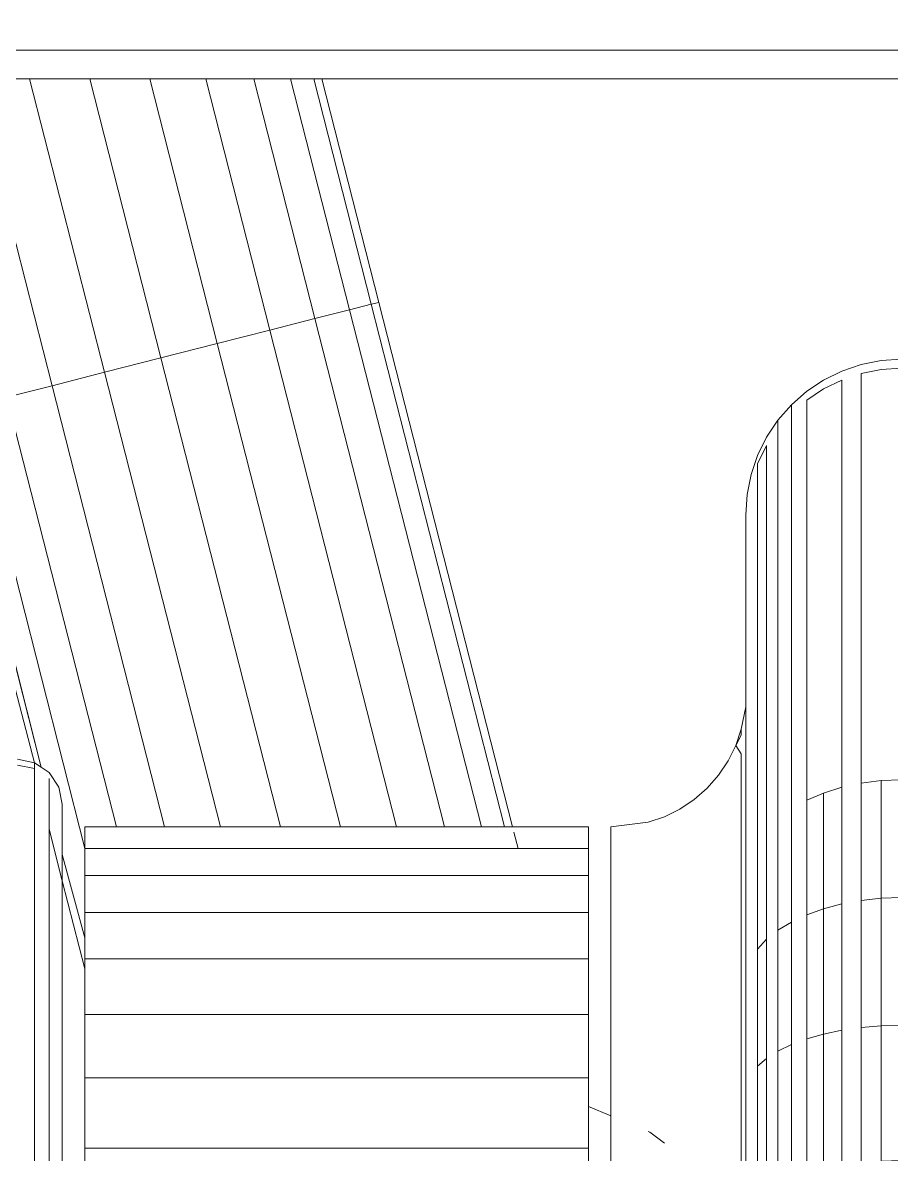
# Model space of a CAD drawing. Header units: centimetres. Extents: x -48696 to 156237, y -5617 to 29024.
# Drawn here: x 88713.123 to 88715.184, y 12976.676 to 12979.361 of the extents above; entities that cross this region are included whole.
import ezdxf

# ---------------------------------------------------------------- set-up
doc = ezdxf.new("R2010")
doc.units = ezdxf.units.CM
doc.layers.add('Moveis', color=1, linetype='Continuous', lineweight=9)
doc.layers.add('Parede Baixa', color=5, linetype='Continuous', lineweight=50)
doc.layers.add('Piso', color=55, linetype='Continuous')

# ---------------------------------------------------------------- blocks, each defined once
blk = doc.blocks.new('o')
at = {"layer": 'Moveis'}
for p, q in [((12552.0489, 3257.7716), (12554.3217, 3257.7716)), ((12554.1948, 3257.2742), (12554.3217, 3257.7716)), ((12554.3217, 3257.7716), (12554.3393, 3257.7716)), ((12554.3393, 3257.7716), (12554.3908, 3257.7716)), ((12554.3908, 3257.7716), (12554.4728, 3257.7716)), ((12554.4728, 3257.7716), (12554.5797, 3257.7716)), ((12554.5797, 3257.7716), (12554.7042, 3257.7716)), ((12554.7042, 3257.7716), (12554.8377, 3257.7716)), ((12554.8377, 3257.7716), (12554.9713, 3257.7716)), ((12554.9713, 3257.7716), (12555.0957, 3257.7716)), ((12553.8973, 3256.1079), (12554.1948, 3257.2742)), ((12553.032, 3257.1479), (12553.0772, 3257.1449)), ((12553.0772, 3257.1246), (12553.032, 3257.1275)), ((12553.0772, 3257.1449), (12553.1217, 3257.1361)), ((12553.1217, 3257.1361), (12553.1646, 3257.1215)), ((12553.1646, 3257.1215), (12553.2053, 3257.1014)), ((12553.2053, 3257.1014), (12553.243, 3257.0763)), ((12553.243, 3257.0763), (12553.2771, 3257.0464)), ((12553.2771, 3257.0464), (12553.3069, 3257.0123)), ((12554.9603, 3256.2502), (12555.1638, 3257.027)), ((12553.3069, 3257.0123), (12553.3321, 3256.9746)), ((12553.3321, 3256.9746), (12553.3522, 3256.9339)), ((12553.3522, 3256.9339), (12553.3668, 3256.891)), ((12553.3668, 3256.891), (12553.3756, 3256.8466)), ((12553.3756, 3256.8466), (12553.3786, 3256.8013)), ((12553.3786, 3256.8013), (12553.3786, 3256.3748)), ((12553.3786, 3256.3748), (12553.3885, 3256.325)), ((12553.3786, 3256.3748), (12553.3786, 3255.2505)), ((12553.3885, 3256.325), (12553.4009, 3256.2887)), ((12553.4009, 3256.2887), (12553.4178, 3256.2544)), ((12553.4178, 3256.2544), (12553.4391, 3256.2225)), ((12554.9455, 3256.2403), (12554.9603, 3256.2502)), ((12554.9603, 3256.2502), (12554.9986, 3256.2579)), ((12554.9603, 3256.237), (12554.9603, 3256.2502)), ((12553.4391, 3256.2225), (12553.4644, 3256.1937)), ((12554.9062, 3256.196), (12554.9279, 3256.2285)), ((12554.9279, 3256.2285), (12554.9455, 3256.2403)), ((12554.9603, 3256.237), (12554.9603, 3256.1974)), ((12554.8986, 3256.1577), (12554.9062, 3256.196)), ((12554.9279, 3256.2154), (12554.9279, 3256.1764)), ((12554.9603, 3256.1974), (12554.9603, 3256.1321)), ((12553.4644, 3256.1937), (12553.4932, 3256.1684)), ((12554.9279, 3256.1764), (12554.9279, 3256.1712)), ((12554.9279, 3256.1712), (12554.9279, 3256.1119)), ((12553.4932, 3256.1684), (12553.525, 3256.1471)), ((12553.525, 3256.1471), (12553.5594, 3256.1302)), ((12554.8986, 3256.1577), (12554.8986, 3256.0564)), ((12553.5594, 3256.1302), (12553.5957, 3256.1179)), ((12554.9603, 3256.1321), (12554.9603, 3256.0422)), ((12553.5957, 3256.1179), (12553.6786, 3256.1079)), ((12553.6786, 3256.0957), (12553.6786, 3256.1079)), ((12553.6786, 3256.0595), (12553.6786, 3256.0957)), ((12553.7286, 3256.0957), (12553.7286, 3256.1079)), ((12553.7286, 3256.1079), (12553.8973, 3256.1079)), ((12553.7286, 3256.0595), (12553.7286, 3256.0957)), ((12553.8849, 3256.0595), (12553.8942, 3256.0957)), ((12553.8973, 3256.1079), (12553.9148, 3256.1079)), ((12553.9148, 3256.1079), (12553.9664, 3256.1079)), ((12553.9664, 3256.1079), (12554.0484, 3256.1079)), ((12554.0484, 3256.1079), (12554.1553, 3256.1079)), ((12554.1553, 3256.1079), (12554.2797, 3256.1079)), ((12554.2797, 3256.1079), (12554.4133, 3256.1079)), ((12554.4133, 3256.1079), (12554.5468, 3256.1079)), ((12554.5468, 3256.1079), (12554.6713, 3256.1079)), ((12554.6713, 3256.1079), (12554.7781, 3256.1079)), ((12554.7781, 3256.1079), (12554.8486, 3256.1079)), ((12554.8486, 3256.0957), (12554.8486, 3256.1079)), ((12554.8486, 3256.0957), (12554.8486, 3256.0595)), ((12554.8986, 3255.9875), (12554.9279, 3256.1023)), ((12554.9279, 3256.1119), (12554.9279, 3256.1023)), ((12554.9279, 3256.1023), (12554.9279, 3256.0231)), ((12553.6786, 3255.9997), (12553.6786, 3256.0595)), ((12553.7286, 3255.9997), (12553.7286, 3256.0595)), ((12554.8486, 3255.9997), (12554.8486, 3256.0595)), ((12554.8986, 3256.046), (12554.8986, 3256.0564)), ((12554.8986, 3256.046), (12554.8986, 3255.9875)), ((12554.9279, 3256.0231), (12554.9279, 3255.9114)), ((12554.9603, 3256.0422), (12554.9603, 3255.9289)), ((12553.6786, 3255.9174), (12553.6786, 3255.9997)), ((12553.7286, 3255.9174), (12553.7286, 3255.9997)), ((12554.8486, 3255.9174), (12554.8486, 3255.9997)), ((12554.8486, 3255.7915), (12554.8986, 3255.9875)), ((12554.8986, 3254.9097), (12554.8986, 3255.9875)), ((12554.9603, 3255.9289), (12554.9603, 3255.7943)), ((12553.6786, 3255.8138), (12553.6786, 3255.9174)), ((12553.7286, 3255.8138), (12553.7286, 3255.9174)), ((12554.8486, 3255.8604), (12554.8486, 3255.9174)), ((12554.9279, 3255.9114), (12554.9279, 3255.7784)), ((12554.8486, 3255.8138), (12554.8486, 3255.8604)), ((12553.6786, 3255.6905), (12553.6786, 3255.8138)), ((12553.7286, 3255.6905), (12553.7286, 3255.8138)), ((12554.8486, 3255.7915), (12554.8486, 3255.8138)), ((12554.9603, 3255.7943), (12554.9603, 3255.6403)), ((12554.8486, 3255.6905), (12554.8486, 3255.7915)), ((12554.9279, 3255.7784), (12554.9279, 3255.6264)), ((12553.032, 3255.6664), (12553.0772, 3255.6651)), ((12553.6786, 3255.5495), (12553.6786, 3255.6905)), ((12553.7286, 3255.5495), (12553.7286, 3255.6905)), ((12554.8486, 3255.5495), (12554.8486, 3255.6905)), ((12554.9279, 3255.6264), (12554.9279, 3255.4577)), ((12554.9603, 3255.6403), (12554.9603, 3255.4693)), ((12553.6786, 3255.4645), (12553.6786, 3255.5495)), ((12553.7286, 3255.5495), (12553.7286, 3255.4852)), ((12554.8486, 3255.393), (12554.8486, 3255.5495)), ((12553.7286, 3255.4852), (12553.6786, 3255.4645)), ((12553.7286, 3255.393), (12553.7286, 3255.4852)), ((12554.9603, 3255.4693), (12554.9603, 3255.2842)), ((12553.6786, 3255.393), (12553.6786, 3255.4645)), ((12554.9279, 3255.4577), (12554.9279, 3255.2749)), ((12553.5917, 3255.4285), (12553.5594, 3255.4037)), ((12553.5957, 3255.4302), (12553.5917, 3255.4285)), ((12553.6786, 3255.2236), (12553.6786, 3255.393)), ((12553.7286, 3255.2236), (12553.7286, 3255.393)), ((12554.8486, 3255.2236), (12554.8486, 3255.393))]:
    blk.add_line(p, q, dxfattribs=at)
for points, invisible_edges in [([(12552.0413, 3257.8355), (12555.1252, 3257.9503), (12555.2938, 3257.8971)], 13), ([(12552.0413, 3257.8355), (12555.4803, 3257.8424), (12555.5125, 3257.8355)], 1), ([(12552.0413, 3257.7716), (12555.5125, 3257.8355), (12554.3217, 3257.7716)], 3), ([(12554.3217, 3257.7716), (12555.5125, 3257.8355), (12554.3393, 3257.7716)], 3), ([(12554.3393, 3257.7716), (12555.5125, 3257.8355), (12554.3908, 3257.7716)], 3), ([(12554.3908, 3257.7716), (12555.5125, 3257.8355), (12554.4728, 3257.7716)], 3), ([(12554.4728, 3257.7716), (12555.5125, 3257.8355), (12554.5797, 3257.7716)], 3), ([(12554.5797, 3257.7716), (12555.5125, 3257.8355), (12554.7042, 3257.7716)], 3), ([(12554.7042, 3257.7716), (12555.5125, 3257.8355), (12554.8377, 3257.7716)], 3), ([(12554.8377, 3257.7716), (12555.5125, 3257.8355), (12554.9713, 3257.7716)], 3), ([(12554.9713, 3257.7716), (12555.5125, 3257.8355), (12555.0957, 3257.7716)], 3), ([(12552.103, 3257.1402), (12552.0413, 3257.7716), (12554.3217, 3257.7716)], 13), ([(12552.103, 3257.1402), (12552.0413, 3257.7716), (12554.3217, 3257.7716)], 13), ([(12552.103, 3257.1402), (12552.0413, 3257.7716), (12554.3217, 3257.7716)], 13), ([(12552.103, 3257.1402), (12552.0413, 3257.7716), (12554.3217, 3257.7716)], 13), ([(12552.103, 3257.1402), (12552.0413, 3257.7716), (12554.3217, 3257.7716)], 13), ([(12552.103, 3257.1402), (12554.3217, 3257.7716), (12552.1413, 3257.1479)], 3), ([(12552.103, 3257.1402), (12554.3217, 3257.7716), (12552.1413, 3257.1479)], 3), ([(12552.103, 3257.1402), (12554.3217, 3257.7716), (12552.1413, 3257.1479)], 3), ([(12552.103, 3257.1402), (12554.3217, 3257.7716), (12552.1413, 3257.1479)], 3), ([(12552.103, 3257.1402), (12554.3217, 3257.7716), (12552.1413, 3257.1479)], 3), ([(12552.1413, 3257.1479), (12554.3217, 3257.7716), (12552.982, 3257.1479)], 3), ([(12552.1413, 3257.1479), (12554.3217, 3257.7716), (12552.982, 3257.1479)], 3), ([(12552.1413, 3257.1479), (12554.3217, 3257.7716), (12552.982, 3257.1479)], 3), ([(12552.1413, 3257.1479), (12554.3217, 3257.7716), (12552.982, 3257.1479)], 3), ([(12552.1413, 3257.1479), (12554.3217, 3257.7716), (12552.982, 3257.1479)], 3), ([(12552.982, 3257.1479), (12554.3217, 3257.7716), (12552.982, 3257.1275)], 3), ([(12552.982, 3257.1479), (12554.3217, 3257.7716), (12552.982, 3257.1275)], 3), ([(12552.982, 3257.1479), (12554.3217, 3257.7716), (12552.982, 3257.1275)], 3), ([(12552.982, 3257.1479), (12554.3217, 3257.7716), (12552.982, 3257.1275)], 3), ([(12552.982, 3257.1479), (12554.3217, 3257.7716), (12552.982, 3257.1275)], 3), ([(12553.032, 3257.1479), (12554.3217, 3257.7716), (12553.0772, 3257.1449)], 3), ([(12553.032, 3257.1479), (12554.3217, 3257.7716), (12553.0772, 3257.1449)], 3), ([(12553.032, 3257.1479), (12554.3217, 3257.7716), (12553.0772, 3257.1449)], 3), ([(12553.032, 3257.1479), (12554.3217, 3257.7716), (12553.0772, 3257.1449)], 3), ([(12553.032, 3257.1479), (12554.3217, 3257.7716), (12553.0772, 3257.1449)], 3), ([(12553.0772, 3257.1449), (12554.3217, 3257.7716), (12553.1217, 3257.1361)], 3), ([(12553.0772, 3257.1449), (12554.3217, 3257.7716), (12553.1217, 3257.1361)], 3), ([(12553.0772, 3257.1449), (12554.3217, 3257.7716), (12553.1217, 3257.1361)], 3), ([(12553.0772, 3257.1449), (12554.3217, 3257.7716), (12553.1217, 3257.1361)], 3), ([(12553.0772, 3257.1449), (12554.3217, 3257.7716), (12553.1217, 3257.1361)], 3), ([(12553.1217, 3257.1361), (12554.3217, 3257.7716), (12553.1646, 3257.1215)], 3), ([(12553.1217, 3257.1361), (12554.3217, 3257.7716), (12553.1646, 3257.1215)], 3), ([(12553.1217, 3257.1361), (12554.3217, 3257.7716), (12553.1646, 3257.1215)], 3), ([(12553.1217, 3257.1361), (12554.3217, 3257.7716), (12553.1646, 3257.1215)], 3), ([(12553.1217, 3257.1361), (12554.3217, 3257.7716), (12553.1646, 3257.1215)], 3), ([(12553.1646, 3257.1215), (12554.3217, 3257.7716), (12553.2053, 3257.1014)], 3), ([(12553.1646, 3257.1215), (12554.3217, 3257.7716), (12553.2053, 3257.1014)], 3), ([(12553.1646, 3257.1215), (12554.3217, 3257.7716), (12553.2053, 3257.1014)], 3), ([(12553.1646, 3257.1215), (12554.3217, 3257.7716), (12553.2053, 3257.1014)], 3), ([(12553.1646, 3257.1215), (12554.3217, 3257.7716), (12553.2053, 3257.1014)], 3), ([(12553.2053, 3257.1014), (12554.3217, 3257.7716), (12553.243, 3257.0763)], 3), ([(12553.2053, 3257.1014), (12554.3217, 3257.7716), (12553.243, 3257.0763)], 3), ([(12553.2053, 3257.1014), (12554.3217, 3257.7716), (12553.243, 3257.0763)], 3), ([(12553.2053, 3257.1014), (12554.3217, 3257.7716), (12553.243, 3257.0763)], 3), ([(12553.2053, 3257.1014), (12554.3217, 3257.7716), (12553.243, 3257.0763)], 3), ([(12553.243, 3257.0763), (12554.3217, 3257.7716), (12553.2771, 3257.0464)], 3), ([(12553.243, 3257.0763), (12554.3217, 3257.7716), (12553.2771, 3257.0464)], 3), ([(12553.243, 3257.0763), (12554.3217, 3257.7716), (12553.2771, 3257.0464)], 3), ([(12553.243, 3257.0763), (12554.3217, 3257.7716), (12553.2771, 3257.0464)], 3), ([(12553.243, 3257.0763), (12554.3217, 3257.7716), (12553.2771, 3257.0464)], 3), ([(12553.2771, 3257.0464), (12554.3217, 3257.7716), (12553.3069, 3257.0123)], 3), ([(12553.2771, 3257.0464), (12554.3217, 3257.7716), (12553.3069, 3257.0123)], 3), ([(12553.2771, 3257.0464), (12554.3217, 3257.7716), (12553.3069, 3257.0123)], 3), ([(12553.2771, 3257.0464), (12554.3217, 3257.7716), (12553.3069, 3257.0123)], 3), ([(12553.2771, 3257.0464), (12554.3217, 3257.7716), (12553.3069, 3257.0123)], 3), ([(12553.3069, 3257.0123), (12554.3217, 3257.7716), (12553.3321, 3256.9746)], 3), ([(12553.3069, 3257.0123), (12554.3217, 3257.7716), (12553.3321, 3256.9746)], 3), ([(12553.3069, 3257.0123), (12554.3217, 3257.7716), (12553.3321, 3256.9746)], 3), ([(12553.3069, 3257.0123), (12554.3217, 3257.7716), (12553.3321, 3256.9746)], 3), ([(12553.3069, 3257.0123), (12554.3217, 3257.7716), (12553.3321, 3256.9746)], 3), ([(12553.3321, 3256.9746), (12554.3217, 3257.7716), (12553.3522, 3256.9339)], 3), ([(12553.3321, 3256.9746), (12554.3217, 3257.7716), (12553.3522, 3256.9339)], 3), ([(12553.3321, 3256.9746), (12554.3217, 3257.7716), (12553.3522, 3256.9339)], 3), ([(12553.3321, 3256.9746), (12554.3217, 3257.7716), (12553.3522, 3256.9339)], 3), ([(12553.3321, 3256.9746), (12554.3217, 3257.7716), (12553.3522, 3256.9339)], 3), ([(12553.3522, 3256.9339), (12554.3217, 3257.7716), (12553.3668, 3256.891)], 3), ([(12553.3522, 3256.9339), (12554.3217, 3257.7716), (12553.3668, 3256.891)], 3), ([(12553.3522, 3256.9339), (12554.3217, 3257.7716), (12553.3668, 3256.891)], 3), ([(12553.3522, 3256.9339), (12554.3217, 3257.7716), (12553.3668, 3256.891)], 3), ([(12553.3522, 3256.9339), (12554.3217, 3257.7716), (12553.3668, 3256.891)], 3), ([(12553.3668, 3256.891), (12554.3217, 3257.7716), (12553.3756, 3256.8466)], 3), ([(12553.3668, 3256.891), (12554.3217, 3257.7716), (12553.3756, 3256.8466)], 3), ([(12553.3668, 3256.891), (12554.3217, 3257.7716), (12553.3756, 3256.8466)], 3), ([(12553.3668, 3256.891), (12554.3217, 3257.7716), (12553.3756, 3256.8466)], 3), ([(12553.3668, 3256.891), (12554.3217, 3257.7716), (12553.3756, 3256.8466)], 3), ([(12553.3756, 3256.8466), (12554.3217, 3257.7716), (12553.3786, 3256.8013)], 3), ([(12553.3756, 3256.8466), (12554.3217, 3257.7716), (12553.3786, 3256.8013)], 3), ([(12553.3756, 3256.8466), (12554.3217, 3257.7716), (12553.3786, 3256.8013)], 3), ([(12553.3756, 3256.8466), (12554.3217, 3257.7716), (12553.3786, 3256.8013)], 3), ([(12553.3756, 3256.8466), (12554.3217, 3257.7716), (12553.3786, 3256.8013)], 3), ([(12553.3786, 3256.8013), (12554.3217, 3257.7716), (12553.3786, 3256.3748)], 3), ([(12553.3786, 3256.3748), (12554.3217, 3257.7716), (12553.3885, 3256.325)], 3), ([(12553.3786, 3256.8013), (12554.3217, 3257.7716), (12553.3786, 3256.3748)], 3), ([(12553.3786, 3256.3748), (12554.3217, 3257.7716), (12553.3885, 3256.325)], 3), ([(12553.3786, 3256.8013), (12554.3217, 3257.7716), (12553.3786, 3256.3748)], 3), ([(12553.3786, 3256.3748), (12554.3217, 3257.7716), (12553.3885, 3256.325)], 3), ([(12553.3786, 3256.8013), (12554.3217, 3257.7716), (12553.3786, 3256.3748)], 3), ([(12553.3786, 3256.3748), (12554.3217, 3257.7716), (12553.3885, 3256.325)], 3), ([(12553.3786, 3256.8013), (12554.3217, 3257.7716), (12553.3786, 3256.3748)], 3), ([(12553.3786, 3256.3748), (12554.3217, 3257.7716), (12553.3885, 3256.325)], 3), ([(12553.3885, 3256.325), (12554.3217, 3257.7716), (12553.4009, 3256.2887)], 3), ([(12553.3885, 3256.325), (12554.3217, 3257.7716), (12553.4009, 3256.2887)], 3), ([(12553.3885, 3256.325), (12554.3217, 3257.7716), (12553.4009, 3256.2887)], 3), ([(12553.3885, 3256.325), (12554.3217, 3257.7716), (12553.4009, 3256.2887)], 3), ([(12553.3885, 3256.325), (12554.3217, 3257.7716), (12553.4009, 3256.2887)], 3), ([(12553.4009, 3256.2887), (12554.3217, 3257.7716), (12553.4178, 3256.2544)], 3), ([(12553.4009, 3256.2887), (12554.3217, 3257.7716), (12553.4178, 3256.2544)], 3), ([(12553.4009, 3256.2887), (12554.3217, 3257.7716), (12553.4178, 3256.2544)], 3), ([(12553.4009, 3256.2887), (12554.3217, 3257.7716), (12553.4178, 3256.2544)], 3), ([(12553.4009, 3256.2887), (12554.3217, 3257.7716), (12553.4178, 3256.2544)], 3), ([(12553.4178, 3256.2544), (12554.3217, 3257.7716), (12553.4391, 3256.2225)], 3), ([(12553.4178, 3256.2544), (12554.3217, 3257.7716), (12553.4391, 3256.2225)], 3), ([(12553.4178, 3256.2544), (12554.3217, 3257.7716), (12553.4391, 3256.2225)], 3), ([(12553.4178, 3256.2544), (12554.3217, 3257.7716), (12553.4391, 3256.2225)], 3), ([(12553.4178, 3256.2544), (12554.3217, 3257.7716), (12553.4391, 3256.2225)], 3), ([(12553.4391, 3256.2225), (12554.3217, 3257.7716), (12553.4644, 3256.1937)], 3), ([(12553.4391, 3256.2225), (12554.3217, 3257.7716), (12553.4644, 3256.1937)], 3), ([(12553.4391, 3256.2225), (12554.3217, 3257.7716), (12553.4644, 3256.1937)], 3), ([(12553.4391, 3256.2225), (12554.3217, 3257.7716), (12553.4644, 3256.1937)], 3), ([(12553.4391, 3256.2225), (12554.3217, 3257.7716), (12553.4644, 3256.1937)], 3), ([(12553.4644, 3256.1937), (12554.3217, 3257.7716), (12553.4932, 3256.1684)], 3), ([(12553.4644, 3256.1937), (12554.3217, 3257.7716), (12553.4932, 3256.1684)], 3), ([(12553.4644, 3256.1937), (12554.3217, 3257.7716), (12553.4932, 3256.1684)], 3), ([(12553.4644, 3256.1937), (12554.3217, 3257.7716), (12553.4932, 3256.1684)], 3), ([(12553.4644, 3256.1937), (12554.3217, 3257.7716), (12553.4932, 3256.1684)], 3), ([(12553.4932, 3256.1684), (12554.3217, 3257.7716), (12553.525, 3256.1471)], 3), ([(12553.4932, 3256.1684), (12554.3217, 3257.7716), (12553.525, 3256.1471)], 3), ([(12553.4932, 3256.1684), (12554.3217, 3257.7716), (12553.525, 3256.1471)], 3), ([(12553.4932, 3256.1684), (12554.3217, 3257.7716), (12553.525, 3256.1471)], 3), ([(12553.4932, 3256.1684), (12554.3217, 3257.7716), (12553.525, 3256.1471)], 3), ([(12553.525, 3256.1471), (12554.3217, 3257.7716), (12553.5594, 3256.1302)], 3), ([(12553.525, 3256.1471), (12554.3217, 3257.7716), (12553.5594, 3256.1302)], 3), ([(12553.525, 3256.1471), (12554.3217, 3257.7716), (12553.5594, 3256.1302)], 3), ([(12553.525, 3256.1471), (12554.3217, 3257.7716), (12553.5594, 3256.1302)], 3), ([(12553.525, 3256.1471), (12554.3217, 3257.7716), (12553.5594, 3256.1302)], 3), ([(12553.5594, 3256.1302), (12554.3217, 3257.7716), (12553.5957, 3256.1179)], 3), ([(12553.5594, 3256.1302), (12554.3217, 3257.7716), (12553.5957, 3256.1179)], 3), ([(12553.5594, 3256.1302), (12554.3217, 3257.7716), (12553.5957, 3256.1179)], 3), ([(12553.5594, 3256.1302), (12554.3217, 3257.7716), (12553.5957, 3256.1179)], 3), ([(12553.5594, 3256.1302), (12554.3217, 3257.7716), (12553.5957, 3256.1179)], 3), ([(12553.5957, 3256.1179), (12554.3217, 3257.7716), (12553.6786, 3256.1079)], 3), ([(12553.5957, 3256.1179), (12554.3217, 3257.7716), (12553.6786, 3256.1079)], 3), ([(12553.5957, 3256.1179), (12554.3217, 3257.7716), (12553.6786, 3256.1079)], 3), ([(12553.5957, 3256.1179), (12554.3217, 3257.7716), (12553.6786, 3256.1079)], 3), ([(12553.5957, 3256.1179), (12554.3217, 3257.7716), (12553.6786, 3256.1079)], 3), ([(12553.6786, 3256.1079), (12554.3217, 3257.7716), (12553.6786, 3256.0957)], 3), ([(12553.6786, 3256.0957), (12554.3217, 3257.7716), (12553.6786, 3256.0595)], 3), ([(12553.6786, 3256.0595), (12554.3217, 3257.7716), (12553.6786, 3255.9997)], 3), ([(12553.6786, 3256.1079), (12554.3217, 3257.7716), (12553.6786, 3256.0957)], 3), ([(12553.6786, 3256.0957), (12554.3217, 3257.7716), (12553.6786, 3256.0595)], 3), ([(12553.6786, 3256.0595), (12554.3217, 3257.7716), (12553.6786, 3255.9997)], 3), ([(12553.6786, 3256.1079), (12554.3217, 3257.7716), (12553.6786, 3256.0957)], 3), ([(12553.6786, 3256.0957), (12554.3217, 3257.7716), (12553.6786, 3256.0595)], 3), ([(12553.6786, 3256.0595), (12554.3217, 3257.7716), (12553.6786, 3255.9997)], 3), ([(12553.6786, 3256.1079), (12554.3217, 3257.7716), (12553.6786, 3256.0957)], 3), ([(12553.6786, 3256.0957), (12554.3217, 3257.7716), (12553.6786, 3256.0595)], 3), ([(12553.6786, 3256.0595), (12554.3217, 3257.7716), (12553.6786, 3255.9997)], 3), ([(12553.6786, 3256.1079), (12554.3217, 3257.7716), (12553.6786, 3256.0957)], 3), ([(12553.6786, 3256.0957), (12554.3217, 3257.7716), (12553.6786, 3256.0595)], 3), ([(12553.6786, 3256.0595), (12554.3217, 3257.7716), (12553.6786, 3255.9997)], 3), ([(12553.7286, 3256.1079), (12554.3217, 3257.7716), (12553.8973, 3256.1079)], 3), ([(12553.7286, 3256.1079), (12554.3217, 3257.7716), (12553.8973, 3256.1079)], 3), ([(12553.7286, 3256.1079), (12554.3217, 3257.7716), (12553.8973, 3256.1079)], 3), ([(12553.7286, 3256.1079), (12554.3217, 3257.7716), (12553.8973, 3256.1079)], 3), ([(12553.7286, 3256.1079), (12554.3217, 3257.7716), (12553.8973, 3256.1079)], 3), ([(12553.8973, 3256.1079), (12554.3217, 3257.7716), (12554.1948, 3257.2742)], 1), ([(12553.8973, 3256.1079), (12554.3217, 3257.7716), (12554.1948, 3257.2742)], 1), ([(12553.8973, 3256.1079), (12554.3217, 3257.7716), (12554.1948, 3257.2742)], 1), ([(12553.8973, 3256.1079), (12554.3217, 3257.7716), (12554.1948, 3257.2742)], 1), ([(12553.8973, 3256.1079), (12554.3217, 3257.7716), (12554.1948, 3257.2742)], 1), ([(12554.3217, 3257.7716), (12554.2113, 3257.2699), (12554.1948, 3257.2742)], 1), ([(12554.3393, 3257.7716), (12554.2597, 3257.2576), (12554.2113, 3257.2699)], 1), ([(12554.2113, 3257.2699), (12554.3217, 3257.7716), (12554.3393, 3257.7716)], 1), ([(12554.2597, 3257.2576), (12554.3393, 3257.7716), (12554.3908, 3257.7716)], 1), ([(12554.3908, 3257.7716), (12554.3367, 3257.238), (12554.2597, 3257.2576)], 1), ([(12554.3367, 3257.238), (12554.3908, 3257.7716), (12554.4728, 3257.7716)], 1), ([(12554.4728, 3257.7716), (12554.437, 3257.2124), (12554.3367, 3257.238)], 1), ([(12554.437, 3257.2124), (12554.4728, 3257.7716), (12554.5797, 3257.7716)], 1), ([(12554.5797, 3257.7716), (12554.5539, 3257.1825), (12554.437, 3257.2124)], 1), ([(12554.5539, 3257.1825), (12554.5797, 3257.7716), (12554.7042, 3257.7716)], 1), ([(12554.7042, 3257.7716), (12554.6793, 3257.1506), (12554.5539, 3257.1825)], 1), ([(12554.6793, 3257.1506), (12554.7042, 3257.7716), (12554.8377, 3257.7716)], 1), ([(12554.8377, 3257.7716), (12554.8047, 3257.1186), (12554.6793, 3257.1506)], 1), ([(12554.8047, 3257.1186), (12554.8377, 3257.7716), (12554.9713, 3257.7716)], 1), ([(12554.9713, 3257.7716), (12554.9215, 3257.0888), (12554.8047, 3257.1186)], 1), ([(12554.9215, 3257.0888), (12554.9713, 3257.7716), (12555.0957, 3257.7716)], 1), ([(12555.0957, 3257.7716), (12555.0219, 3257.0632), (12554.9215, 3257.0888)], 1), ([(12554.1948, 3257.2742), (12553.9148, 3256.1079), (12553.8973, 3256.1079)], 1), ([(12553.9148, 3256.1079), (12554.1948, 3257.2742), (12554.2113, 3257.2699)], 1), ([(12554.2113, 3257.2699), (12553.9664, 3256.1079), (12553.9148, 3256.1079)], 1), ([(12553.9664, 3256.1079), (12554.2113, 3257.2699), (12554.2597, 3257.2576)], 1), ([(12554.2597, 3257.2576), (12554.0484, 3256.1079), (12553.9664, 3256.1079)], 1), ([(12554.0484, 3256.1079), (12554.2597, 3257.2576), (12554.3367, 3257.238)], 1), ([(12554.3367, 3257.238), (12554.1553, 3256.1079), (12554.0484, 3256.1079)], 1), ([(12554.1553, 3256.1079), (12554.3367, 3257.238), (12554.437, 3257.2124)], 1), ([(12554.437, 3257.2124), (12554.2797, 3256.1079), (12554.1553, 3256.1079)], 1), ([(12554.2797, 3256.1079), (12554.437, 3257.2124), (12554.5539, 3257.1825)], 1), ([(12554.5539, 3257.1825), (12554.4133, 3256.1079), (12554.2797, 3256.1079)], 1), ([(12554.4133, 3256.1079), (12554.5539, 3257.1825), (12554.6793, 3257.1506)], 1), ([(12553.0772, 3257.1246), (12553.032, 3257.1479), (12553.0772, 3257.1449)], 13), ([(12553.0772, 3257.1246), (12553.0772, 3257.1449), (12553.1217, 3257.1158)], 3), ([(12553.1217, 3257.1158), (12553.0772, 3257.1449), (12553.1217, 3257.1361)], 13), ([(12553.1217, 3257.1158), (12553.1217, 3257.1361), (12553.1646, 3257.1215)], 13), ([(12554.6793, 3257.1506), (12554.5468, 3256.1079), (12554.4133, 3256.1079)], 1), ([(12554.5468, 3256.1079), (12554.6793, 3257.1506), (12554.8047, 3257.1186)], 1), ([(12553.1217, 3257.1158), (12553.1646, 3257.1215), (12553.1217, 3257.0554)], 3), ([(12553.1646, 3257.0413), (12553.1646, 3257.1215), (12553.1646, 3257.1014)], 3), ([(12553.1646, 3257.1014), (12553.1646, 3257.1215), (12553.2053, 3257.1014)], 13), ([(12553.1646, 3257.1014), (12553.2053, 3257.1014), (12553.2053, 3257.0815)], 3), ([(12553.2053, 3257.0815), (12553.2053, 3257.1014), (12553.243, 3257.0763)], 13), ([(12554.8047, 3257.1186), (12554.6713, 3256.1079), (12554.5468, 3256.1079)], 1), ([(12554.6713, 3256.1079), (12554.8047, 3257.1186), (12554.9215, 3257.0888)], 1), ([(12553.2053, 3257.0815), (12553.243, 3257.0763), (12553.243, 3257.0565)], 3), ([(12553.243, 3257.0565), (12553.243, 3257.0763), (12553.2771, 3257.0464)], 13), ([(12554.9215, 3257.0888), (12554.7781, 3256.1079), (12554.6713, 3256.1079)], 1), ([(12554.7781, 3256.1079), (12554.9215, 3257.0888), (12555.0219, 3257.0632)], 1), ([(12553.1217, 3257.0554), (12553.1217, 3256.8184), (12553.1217, 3256.9557)], 1), ([(12553.1217, 3256.8184), (12553.1217, 3257.0554), (12553.1217, 3256.6456)], 3), ([(12553.1217, 3256.6456), (12553.1217, 3257.0554), (12553.1217, 3256.44)], 3), ([(12553.1217, 3256.44), (12553.1217, 3257.0554), (12553.1217, 3256.2049)], 3), ([(12553.1217, 3256.2049), (12553.1217, 3257.0554), (12553.1217, 3255.944)], 3), ([(12553.1217, 3255.0491), (12553.1217, 3257.0554), (12553.1217, 3254.7291)], 3), ([(12553.1217, 3254.7291), (12553.1217, 3257.0554), (12553.1217, 3254.4066)], 3), ([(12553.1217, 3254.4066), (12553.1217, 3257.0554), (12553.1217, 3254.0866)], 3), ([(12553.1217, 3254.0866), (12553.1217, 3257.0554), (12553.1217, 3253.7743)], 3), ([(12553.1217, 3253.7743), (12553.1217, 3257.0554), (12553.1217, 3253.4744)], 3), ([(12553.243, 3257.0565), (12553.2771, 3257.0464), (12553.243, 3256.9975)], 3), ([(12555.0219, 3257.0632), (12554.8486, 3256.1079), (12554.7781, 3256.1079)], 1), ([(12554.8486, 3256.1079), (12555.0219, 3257.0632), (12554.8486, 3256.0957)], 3), ([(12554.8486, 3256.0957), (12555.0219, 3257.0632), (12554.8486, 3256.0595)], 3), ([(12554.8486, 3256.0595), (12555.0219, 3257.0632), (12555.0988, 3257.0435)], 1), ([(12553.1646, 3256.9422), (12553.1646, 3256.8056), (12553.1646, 3257.0413)], 2), ([(12553.1646, 3257.0413), (12553.1646, 3255.9362), (12553.1646, 3255.6552)], 13), ([(12553.243, 3256.9975), (12553.2771, 3257.0464), (12553.243, 3256.9001)], 3), ([(12553.243, 3256.9001), (12553.2771, 3257.0464), (12553.243, 3256.766)], 3), ([(12553.243, 3256.1668), (12553.2771, 3257.0464), (12553.243, 3255.9119)], 3), ([(12553.2771, 3256.573), (12553.2771, 3257.0464), (12553.2771, 3256.7398)], 3), ([(12553.2771, 3256.7398), (12553.2771, 3257.0464), (12553.2771, 3257.0268)], 13), ([(12553.2771, 3256.7398), (12553.2771, 3257.0268), (12553.2771, 3256.9685)], 13), ([(12555.0988, 3257.0435), (12554.8486, 3255.9997), (12554.8486, 3256.0595)], 1), ([(12554.9062, 3256.196), (12555.0988, 3257.0435), (12554.9279, 3256.2285)], 3), ([(12554.9279, 3256.2285), (12555.0988, 3257.0435), (12554.9455, 3256.2403)], 3), ([(12554.9455, 3256.2403), (12555.0988, 3257.0435), (12555.1472, 3257.0312)], 1), ([(12555.1472, 3257.0312), (12554.9603, 3256.2502), (12554.9455, 3256.2403)], 1), ([(12554.9603, 3256.2502), (12555.1472, 3257.0312), (12555.1638, 3257.027)], 1), ([(12555.1638, 3257.027), (12554.9986, 3256.2579), (12554.9603, 3256.2502)], 1), ([(12555.1638, 3257.027), (12554.9986, 3256.2579), (12554.9603, 3256.2502)], 1), ([(12555.1638, 3257.027), (12554.9986, 3256.2579), (12554.9603, 3256.2502)], 1), ([(12555.1638, 3257.027), (12554.9986, 3256.2579), (12554.9603, 3256.2502)], 1), ([(12555.1638, 3257.027), (12554.9986, 3256.2579), (12554.9603, 3256.2502)], 1), ([(12553.3321, 3256.9746), (12553.3069, 3256.993), (12553.3069, 3257.0123)], 1), ([(12553.3069, 3256.993), (12553.3321, 3256.9746), (12553.3069, 3256.9355)], 3), ([(12553.2771, 3256.7398), (12553.2771, 3256.9685), (12553.2771, 3256.8723)], 1), ([(12553.3069, 3256.9355), (12553.3321, 3256.9746), (12553.3069, 3256.8406)], 3), ([(12553.3069, 3256.8406), (12553.3321, 3256.9746), (12553.3069, 3256.7099)], 3), ([(12553.3069, 3256.7099), (12553.3321, 3256.9746), (12553.3069, 3256.5454)], 3), ([(12553.3069, 3256.5454), (12553.3321, 3256.9746), (12553.3069, 3256.3498)], 3), ([(12553.3069, 3256.3498), (12553.3321, 3256.9746), (12553.3069, 3256.126)], 3), ([(12553.3069, 3256.126), (12553.3321, 3256.9746), (12553.3069, 3255.8777)], 3), ([(12553.3321, 3256.9556), (12553.3321, 3256.9746), (12553.3522, 3256.9153)], 3), ([(12553.3522, 3256.9153), (12553.3321, 3256.9746), (12553.3522, 3256.9339)], 13), ([(12553.3321, 3256.899), (12553.3321, 3256.3223), (12553.3321, 3256.9556)], 3), ([(12553.3321, 3256.9556), (12553.3321, 3255.8575), (12553.3321, 3255.5926)], 13), ([(12553.3522, 3256.9153), (12553.3522, 3256.9339), (12553.3668, 3256.891)], 13), ([(12553.3522, 3256.9153), (12553.3668, 3256.891), (12553.3522, 3256.8596)], 3), ([(12553.3321, 3256.3223), (12553.3321, 3256.899), (12553.3321, 3256.515)], 3), ([(12553.3321, 3256.515), (12553.3321, 3256.899), (12553.3321, 3256.8056)], 13), ([(12553.3522, 3256.8596), (12553.3668, 3256.891), (12553.3522, 3256.7678)], 3), ([(12553.3522, 3256.7678), (12553.3668, 3256.891), (12553.3522, 3256.6413)], 3), ([(12553.3522, 3256.6413), (12553.3668, 3256.891), (12553.3522, 3256.4821)], 3), ([(12553.3522, 3256.4821), (12553.3668, 3256.891), (12553.3522, 3256.2927)], 3), ([(12553.3786, 3255.2505), (12553.3668, 3256.891), (12553.3756, 3256.8466)], 13), ([(12553.3786, 3255.2505), (12553.3756, 3256.8466), (12553.3786, 3256.8013)], 13), ([(12553.1646, 3255.9362), (12553.1646, 3256.8056), (12553.1646, 3256.6338)], 13), ([(12553.3321, 3256.515), (12553.3321, 3256.8056), (12553.3321, 3256.6769)], 1), ([(12553.3786, 3255.2505), (12553.3786, 3256.8013), (12553.3786, 3256.3748)], 1), ([(12553.243, 3256.766), (12553.243, 3256.3964), (12553.243, 3256.5972)], 1), ([(12553.243, 3256.3964), (12553.243, 3256.766), (12553.243, 3256.1668)], 3), ([(12553.1646, 3256.4294), (12553.1646, 3256.1956), (12553.1646, 3256.6338)], 2), ([(12553.1646, 3255.9362), (12553.1646, 3256.6338), (12553.1646, 3256.1956)], 3), ([(12553.2771, 3256.573), (12553.2771, 3255.8959), (12553.2771, 3255.6232)], 13), ([(12553.2771, 3255.8959), (12553.2771, 3256.573), (12553.2771, 3256.1477)], 3), ([(12553.2771, 3256.1477), (12553.2771, 3256.573), (12553.2771, 3256.3746)], 1), ([(12553.3786, 3256.3748), (12553.3885, 3255.2635), (12553.3786, 3255.2505)], 1), ([(12553.3885, 3255.2635), (12553.3786, 3256.3748), (12553.3885, 3255.316)], 3), ([(12553.3885, 3256.3112), (12553.3786, 3256.3748), (12553.3885, 3256.325)], 1), ([(12553.3321, 3255.8575), (12553.3321, 3256.3223), (12553.3321, 3256.102)], 1), ([(12553.3885, 3256.3112), (12553.3885, 3256.2698), (12553.3885, 3256.2016)], 13), ([(12553.3885, 3256.2698), (12553.3885, 3256.3112), (12553.4009, 3256.2887)], 1), ([(12553.3885, 3256.3112), (12553.3885, 3255.8488), (12553.3885, 3255.6879)], 13), ([(12553.3786, 3255.2505), (12553.3522, 3256.0761), (12553.3522, 3256.2927)], 13), ([(12554.9986, 3256.2579), (12554.9603, 3256.237), (12554.9603, 3256.2502)], 1), ([(12554.9603, 3256.237), (12554.9986, 3256.2579), (12554.9986, 3256.2446)], 3), ([(12553.0772, 3255.9487), (12553.032, 3256.2124), (12553.0772, 3256.2105)], 1), ([(12553.1217, 3256.2049), (12553.0772, 3255.9487), (12553.0772, 3256.2105)], 1), ([(12553.0772, 3255.9487), (12553.1217, 3256.2049), (12553.1217, 3255.944)], 1), ([(12553.2053, 3256.1828), (12553.1646, 3255.9362), (12553.1646, 3256.1956)], 1), ([(12553.3885, 3255.8488), (12553.3885, 3256.2016), (12553.3885, 3256.1077)], 13), ([(12554.8486, 3255.9997), (12554.9062, 3256.196), (12554.8986, 3256.1577)], 13), ([(12553.1646, 3255.9362), (12553.2053, 3256.1828), (12553.2053, 3255.9254)], 1), ([(12553.243, 3256.1668), (12553.2053, 3255.9254), (12553.2053, 3256.1828)], 1), ([(12553.2053, 3255.9254), (12553.243, 3256.1668), (12553.243, 3255.9119)], 1), ([(12554.8986, 3256.046), (12554.8986, 3256.1577), (12554.8986, 3256.0564)], 1), ([(12553.3885, 3255.8488), (12553.3885, 3256.1077), (12553.3885, 3255.9894)], 1), ([(12553.6786, 3255.9997), (12553.7286, 3256.1079), (12553.6786, 3255.9174)], 3), ([(12553.6786, 3255.9997), (12553.7286, 3256.1079), (12553.6786, 3255.9174)], 3), ([(12553.6786, 3255.9997), (12553.7286, 3256.1079), (12553.6786, 3255.9174)], 3), ([(12553.6786, 3255.9997), (12553.7286, 3256.1079), (12553.6786, 3255.9174)], 3), ([(12553.6786, 3255.9997), (12553.7286, 3256.1079), (12553.6786, 3255.9174)], 3), ([(12553.7286, 3255.6905), (12553.7286, 3256.1079), (12553.7286, 3255.8138)], 3), ([(12553.7286, 3255.8138), (12553.7286, 3256.1079), (12553.7286, 3255.9174)], 3), ([(12553.7286, 3256.1079), (12553.7286, 3255.9997), (12553.7286, 3255.9174)], 13), ([(12553.7286, 3255.9997), (12553.7286, 3256.1079), (12553.7286, 3256.0957)], 13), ([(12553.7286, 3255.6905), (12553.7286, 3256.1079), (12553.7286, 3255.8138)], 3), ([(12553.7286, 3255.8138), (12553.7286, 3256.1079), (12553.7286, 3255.9174)], 3), ([(12553.7286, 3256.1079), (12553.7286, 3255.9997), (12553.7286, 3255.9174)], 13), ([(12553.7286, 3255.9997), (12553.7286, 3256.1079), (12553.7286, 3256.0957)], 13), ([(12553.7286, 3255.6905), (12553.7286, 3256.1079), (12553.7286, 3255.8138)], 3), ([(12553.7286, 3255.8138), (12553.7286, 3256.1079), (12553.7286, 3255.9174)], 3), ([(12553.7286, 3256.1079), (12553.7286, 3255.9997), (12553.7286, 3255.9174)], 13), ([(12553.7286, 3255.9997), (12553.7286, 3256.1079), (12553.7286, 3256.0957)], 13), ([(12553.7286, 3255.6905), (12553.7286, 3256.1079), (12553.7286, 3255.8138)], 3), ([(12553.7286, 3255.8138), (12553.7286, 3256.1079), (12553.7286, 3255.9174)], 3), ([(12553.7286, 3256.1079), (12553.7286, 3255.9997), (12553.7286, 3255.9174)], 13), ([(12553.7286, 3255.9997), (12553.7286, 3256.1079), (12553.7286, 3256.0957)], 13), ([(12553.7286, 3255.6905), (12553.7286, 3256.1079), (12553.7286, 3255.8138)], 3), ([(12553.7286, 3255.8138), (12553.7286, 3256.1079), (12553.7286, 3255.9174)], 3), ([(12553.7286, 3256.1079), (12553.7286, 3255.9997), (12553.7286, 3255.9174)], 13), ([(12553.7286, 3255.9997), (12553.7286, 3256.1079), (12553.7286, 3256.0957)], 13), ([(12553.7286, 3255.9997), (12553.7286, 3256.0957), (12553.7286, 3256.0595)], 1), ([(12553.7286, 3255.9997), (12553.7286, 3256.0957), (12553.7286, 3256.0595)], 1), ([(12553.7286, 3255.9997), (12553.7286, 3256.0957), (12553.7286, 3256.0595)], 1), ([(12553.7286, 3255.9997), (12553.7286, 3256.0957), (12553.7286, 3256.0595)], 1), ([(12553.7286, 3255.9997), (12553.7286, 3256.0957), (12553.7286, 3256.0595)], 1), ([(12554.9279, 3256.1023), (12554.8986, 3254.9097), (12554.8986, 3255.9875)], 1), ([(12554.8986, 3254.9097), (12554.9279, 3256.1023), (12554.9098, 3254.8826)], 3), ([(12554.9098, 3254.8826), (12554.9279, 3256.1023), (12554.9279, 3256.0231)], 13), ([(12553.3522, 3256.0761), (12553.3522, 3255.5753), (12553.3522, 3255.8357)], 1), ([(12553.3522, 3255.5753), (12553.3522, 3256.0761), (12553.3522, 3255.299)], 3), ([(12553.3522, 3255.299), (12553.3522, 3256.0761), (12553.3522, 3255.2162)], 3), ([(12553.3522, 3255.2162), (12553.3522, 3256.0761), (12553.3786, 3255.2505)], 3), ([(12553.8849, 3256.0595), (12553.7286, 3255.9997), (12553.7286, 3256.0595)], 1), ([(12553.7286, 3255.9997), (12553.8849, 3256.0595), (12554.8486, 3255.9997)], 3), ([(12554.8486, 3255.9997), (12553.8849, 3256.0595), (12553.9025, 3256.0595)], 13), ([(12554.8486, 3255.9997), (12553.9025, 3256.0595), (12553.954, 3256.0595)], 13), ([(12554.8486, 3255.9997), (12553.954, 3256.0595), (12554.036, 3256.0595)], 13), ([(12554.8486, 3255.9997), (12554.036, 3256.0595), (12554.1429, 3256.0595)], 13), ([(12554.8486, 3255.9997), (12554.1429, 3256.0595), (12554.2674, 3256.0595)], 13), ([(12554.8486, 3255.9997), (12554.2674, 3256.0595), (12554.4009, 3256.0595)], 13), ([(12554.8486, 3255.9997), (12554.4009, 3256.0595), (12554.5345, 3256.0595)], 13), ([(12554.8486, 3255.9997), (12554.5345, 3256.0595), (12554.6589, 3256.0595)], 13), ([(12554.8486, 3255.9997), (12554.6589, 3256.0595), (12554.7658, 3256.0595)], 13), ([(12554.8486, 3255.9997), (12554.7658, 3256.0595), (12554.8486, 3256.0595)], 1), ([(12554.8486, 3255.9174), (12554.8986, 3256.046), (12554.8486, 3255.8604)], 1), ([(12554.8986, 3256.046), (12554.8486, 3255.9174), (12554.8486, 3255.9997)], 13), ([(12554.9279, 3255.6264), (12554.9279, 3256.0231), (12554.9279, 3255.7784)], 3), ([(12554.9279, 3255.9114), (12554.9279, 3255.7784), (12554.9279, 3256.0231)], 2), ([(12553.7286, 3255.9997), (12554.8486, 3255.9174), (12553.7286, 3255.9174)], 1), ([(12554.8486, 3255.9174), (12553.7286, 3255.9997), (12554.8486, 3255.9997)], 1), ([(12554.8986, 3255.9875), (12554.8486, 3255.6905), (12554.8486, 3255.7915)], 1), ([(12554.8486, 3255.2236), (12554.8986, 3255.9875), (12554.8486, 3255.0438)], 3), ([(12554.8486, 3255.0438), (12554.8986, 3255.9875), (12554.8486, 3255.0304)], 3), ([(12554.8486, 3255.0304), (12554.8986, 3255.9875), (12554.8986, 3254.9097)], 1), ([(12553.0772, 3255.6651), (12553.032, 3255.9503), (12553.0772, 3255.9487)], 1), ([(12553.0772, 3255.9487), (12553.1217, 3255.6614), (12553.0772, 3255.6651)], 1), ([(12553.1217, 3255.6614), (12553.0772, 3255.9487), (12553.1217, 3255.944)], 1), ([(12553.1217, 3255.944), (12553.1217, 3255.3615), (12553.1217, 3255.6614)], 1), ([(12553.1217, 3255.3615), (12553.1217, 3255.944), (12553.1217, 3255.0491)], 3), ([(12553.1646, 3255.9362), (12553.2053, 3255.6466), (12553.1646, 3255.6552)], 1), ([(12553.2053, 3255.6466), (12553.1646, 3255.9362), (12553.2053, 3255.9254)], 1), ([(12553.2053, 3255.9254), (12553.243, 3255.6359), (12553.2053, 3255.6466)], 1), ([(12553.243, 3255.6359), (12553.2053, 3255.9254), (12553.243, 3255.9119)], 1), ([(12553.243, 3255.052), (12553.243, 3255.6359), (12553.243, 3255.9119)], 13), ([(12553.243, 3255.052), (12553.243, 3255.9119), (12553.2626, 3255.0994)], 3), ([(12553.2771, 3255.8959), (12553.3069, 3255.6087), (12553.2771, 3255.6232)], 1), ([(12553.3069, 3255.6087), (12553.2771, 3255.8959), (12553.3069, 3255.8777)], 1), ([(12553.6786, 3255.9174), (12553.6786, 3255.6905), (12553.6786, 3255.8138)], 1), ([(12553.6786, 3255.6905), (12553.6786, 3255.9174), (12553.6786, 3255.5495)], 3), ([(12553.6786, 3255.5495), (12553.6786, 3255.9174), (12553.6786, 3255.4645)], 3), ([(12553.6786, 3255.4645), (12553.6786, 3255.9174), (12553.7286, 3255.4852)], 3), ([(12553.6786, 3255.9174), (12553.6786, 3255.6905), (12553.6786, 3255.8138)], 1), ([(12553.6786, 3255.6905), (12553.6786, 3255.9174), (12553.6786, 3255.5495)], 3), ([(12553.6786, 3255.5495), (12553.6786, 3255.9174), (12553.6786, 3255.4645)], 3), ([(12553.6786, 3255.4645), (12553.6786, 3255.9174), (12553.7286, 3255.4852)], 3), ([(12553.6786, 3255.9174), (12553.6786, 3255.6905), (12553.6786, 3255.8138)], 1), ([(12553.6786, 3255.6905), (12553.6786, 3255.9174), (12553.6786, 3255.5495)], 3), ([(12553.6786, 3255.5495), (12553.6786, 3255.9174), (12553.6786, 3255.4645)], 3), ([(12553.6786, 3255.4645), (12553.6786, 3255.9174), (12553.7286, 3255.4852)], 3), ([(12553.6786, 3255.9174), (12553.6786, 3255.6905), (12553.6786, 3255.8138)], 1), ([(12553.6786, 3255.6905), (12553.6786, 3255.9174), (12553.6786, 3255.5495)], 3), ([(12553.6786, 3255.5495), (12553.6786, 3255.9174), (12553.6786, 3255.4645)], 3), ([(12553.6786, 3255.4645), (12553.6786, 3255.9174), (12553.7286, 3255.4852)], 3), ([(12553.6786, 3255.9174), (12553.6786, 3255.6905), (12553.6786, 3255.8138)], 1), ([(12553.6786, 3255.6905), (12553.6786, 3255.9174), (12553.6786, 3255.5495)], 3), ([(12553.6786, 3255.5495), (12553.6786, 3255.9174), (12553.6786, 3255.4645)], 3), ([(12553.6786, 3255.4645), (12553.6786, 3255.9174), (12553.7286, 3255.4852)], 3), ([(12553.7286, 3255.9174), (12554.8486, 3255.8138), (12553.7286, 3255.8138)], 1), ([(12554.8486, 3255.8138), (12553.7286, 3255.9174), (12554.8486, 3255.8604)], 3), ([(12554.8486, 3255.8604), (12553.7286, 3255.9174), (12554.8486, 3255.9174)], 1), ([(12553.3069, 3255.8777), (12553.3069, 3255.3232), (12553.3069, 3255.6087)], 1), ([(12553.3069, 3255.3232), (12553.3069, 3255.8777), (12553.3069, 3255.1572)], 3), ([(12553.3069, 3255.1572), (12553.3069, 3255.8777), (12553.3321, 3255.19)], 3), ([(12553.3321, 3255.19), (12553.3069, 3255.8777), (12553.3321, 3255.3116)], 3), ([(12553.3321, 3255.3116), (12553.3069, 3255.8777), (12553.3321, 3255.5926)], 3), ([(12553.3321, 3255.8575), (12553.3522, 3255.5753), (12553.3321, 3255.5926)], 1), ([(12553.3522, 3255.5753), (12553.3321, 3255.8575), (12553.3522, 3255.8357)], 1), ([(12553.7286, 3255.8138), (12554.8486, 3255.6905), (12553.7286, 3255.6905)], 1), ([(12554.8486, 3255.6905), (12553.7286, 3255.8138), (12554.8486, 3255.8138)], 13), ([(12554.8486, 3255.6905), (12554.8486, 3255.8138), (12554.8486, 3255.7915)], 1), ([(12553.3885, 3255.316), (12553.3885, 3255.6879), (12553.3885, 3255.5094)], 1), ([(12553.7286, 3255.4852), (12553.7286, 3255.6905), (12553.7286, 3255.5495)], 1), ([(12553.7286, 3255.4852), (12553.7286, 3255.6905), (12553.7286, 3255.5495)], 1), ([(12553.7286, 3255.4852), (12553.7286, 3255.6905), (12553.7286, 3255.5495)], 1), ([(12553.7286, 3255.4852), (12553.7286, 3255.6905), (12553.7286, 3255.5495)], 1), ([(12553.7286, 3255.4852), (12553.7286, 3255.6905), (12553.7286, 3255.5495)], 1), ([(12554.8486, 3255.6905), (12553.7286, 3255.5495), (12553.7286, 3255.6905)], 1), ([(12553.7286, 3255.5495), (12554.8486, 3255.6905), (12554.8486, 3255.5495)], 1), ([(12554.8486, 3255.6905), (12554.8486, 3255.393), (12554.8486, 3255.5495)], 1), ([(12554.8486, 3255.393), (12554.8486, 3255.6905), (12554.8486, 3255.2236)], 3), ([(12553.032, 3255.3651), (12553.0772, 3255.6651), (12553.0772, 3255.3642)], 1), ([(12553.1217, 3255.6614), (12553.0772, 3255.3642), (12553.0772, 3255.6651)], 1), ([(12553.0772, 3255.3642), (12553.1217, 3255.6614), (12553.1217, 3255.3615)], 1), ([(12553.1646, 3255.357), (12553.1422, 3254.6499), (12553.1646, 3255.6552)], 3), ([(12553.2053, 3255.6466), (12553.1646, 3255.357), (12553.1646, 3255.6552)], 1), ([(12553.1646, 3255.357), (12553.2053, 3255.6466), (12553.2053, 3255.3508)], 1), ([(12553.243, 3255.6359), (12553.2053, 3255.3508), (12553.2053, 3255.6466)], 1), ([(12553.2053, 3255.3508), (12553.243, 3255.6359), (12553.243, 3255.343)], 1), ([(12553.243, 3255.6359), (12553.243, 3255.052), (12553.243, 3255.343)], 1), ([(12553.2771, 3255.3338), (12553.2626, 3255.0994), (12553.2771, 3255.6232)], 3), ([(12553.3069, 3255.6087), (12553.2771, 3255.3338), (12553.2771, 3255.6232)], 1), ([(12554.9279, 3255.2749), (12554.9279, 3255.6264), (12554.9279, 3255.4577)], 1), ([(12553.2771, 3255.3338), (12553.3069, 3255.6087), (12553.3069, 3255.3232)], 1), ([(12553.3522, 3255.5753), (12553.3321, 3255.3116), (12553.3321, 3255.5926)], 1), ([(12553.3321, 3255.3116), (12553.3522, 3255.5753), (12553.3522, 3255.299)], 1), ([(12554.8486, 3255.393), (12553.7286, 3255.4852), (12553.7286, 3255.5495)], 13), ([(12554.8486, 3255.393), (12553.7286, 3255.5495), (12554.8486, 3255.5495)], 1), ([(12553.7286, 3255.4852), (12554.8486, 3255.393), (12553.7286, 3255.393)], 1), ([(12554.8486, 3255.393), (12553.7286, 3255.2236), (12553.7286, 3255.393)], 1), ([(12553.7286, 3255.2236), (12554.8486, 3255.393), (12554.8486, 3255.2236)], 1)]:
    blk.add_3dface(points, dxfattribs=dict(at, invisible_edges=invisible_edges))

msp = doc.modelspace()

# ---------------------------------------------------------------- hatches: boundary and pattern name
at = {"layer": 'Piso'}
h = msp.add_hatch(dxfattribs=at)
h.set_pattern_fill('ANSI37', color=256, scale=13.333333, angle=45)
h.set_pattern_definition([(90, (107309.408, -5346.1), (-42.33333, 3e-14), []), (180, (107309.408, -5346.1), (-3e-14, -42.33333), [])])
edge = h.paths.add_edge_path()
edge.add_line((88716.39943, 12987.23998), (88556.25896, 12987.11077))
edge.add_line((88556.25896, 12987.11077), (88556.18834, 12925.61088))
edge.add_line((88556.18834, 12925.61088), (88558.21646, 12925.60856))
edge.add_line((88558.21646, 12925.60856), (88558.20725, 12917.58448))
edge.add_line((88558.20725, 12917.58448), (88553.20728, 12917.6143))
edge.add_line((88553.20728, 12917.6143), (88553.16285, 12836.11431))
edge.add_line((88553.16285, 12836.11431), (88553.16228, 12835.61431))
edge.add_line((88553.16228, 12835.61431), (88556.16228, 12835.61087))
edge.add_line((88556.16228, 12835.61087), (88556.16572, 12838.61087))
edge.add_line((88556.16572, 12838.61087), (88628.66567, 12838.52762))
edge.add_line((88628.66567, 12838.52762), (88628.66969, 12842.02762))
edge.add_line((88628.66969, 12842.02762), (88625.6489, 12842.11456))
edge.add_line((88625.6489, 12842.11456), (88625.6489, 12847.76356))
edge.add_line((88625.6489, 12847.76356), (88633.63593, 12847.76356))
edge.add_line((88633.63593, 12847.76356), (88633.98104, 12847.28934))
edge.add_line((88633.98104, 12847.28934), (88633.98104, 12841.84115))
edge.add_line((88633.98104, 12841.84115), (88631.16969, 12842.02475))
edge.add_line((88631.16969, 12842.02475), (88631.16969, 12838.52475))
edge.add_line((88631.16969, 12838.52475), (88635.16572, 12838.61087))
edge.add_line((88635.16572, 12838.61087), (88635.16222, 12835.52016))
edge.add_line((88635.16222, 12835.52016), (88631.16223, 12835.52475))
edge.add_line((88631.16223, 12835.52475), (88631.15821, 12832.02475))
edge.add_line((88631.15821, 12832.02475), (88633.89964, 12832.03478))
edge.add_line((88633.89964, 12832.03478), (88633.65476, 12829.02189))
edge.add_line((88633.65476, 12829.02189), (88633.65476, 12826.39315))
edge.add_line((88633.65476, 12826.39315), (88625.92324, 12826.39315))
edge.add_line((88625.92324, 12826.39315), (88626.15477, 12829.0305))
edge.add_line((88626.15477, 12829.0305), (88626.15477, 12832.27499))
edge.add_line((88626.15477, 12832.27499), (88628.65821, 12832.02762))
edge.add_line((88628.65821, 12832.02762), (88628.66223, 12835.52762))
edge.add_line((88628.66223, 12835.52762), (88558.16227, 12835.60857))
edge.add_line((88558.16227, 12835.60857), (88558.15079, 12825.60858))
edge.add_line((88558.15079, 12825.60858), (88556.15503, 12825.60974))
edge.add_line((88556.15503, 12825.60974), (88556.15416, 12824.11087))
edge.add_line((88556.15416, 12824.11087), (88666.0803, 12824.06312))
edge.add_line((88666.0803, 12824.06312), (88666.12732, 12904.6682))
edge.add_line((88666.12732, 12904.6682), (88712.02909, 12904.6682))
edge.add_line((88712.02909, 12904.6682), (88711.9417, 12906.61073))
edge.add_line((88711.9417, 12906.61073), (88710.30697, 12907.35492))
edge.add_line((88710.30697, 12907.35492), (88710.53816, 12925.15884))
edge.add_line((88710.53816, 12925.15884), (88714.60714, 12925.106))
edge.add_line((88714.60714, 12925.106), (88713.60559, 12920.52145))
edge.add_line((88713.60559, 12920.52145), (88712.02909, 12908.9959))
edge.add_line((88712.02909, 12908.9959), (88716.23285, 12908.9959))
edge.add_line((88716.23285, 12908.9959), (88716.25083, 12939.81892))
edge.add_line((88716.25083, 12939.81892), (88711.84101, 12939.81892))
edge.add_line((88711.84101, 12939.81892), (88711.84101, 12942.10199))
edge.add_line((88711.84101, 12942.10199), (88708.89505, 12942.10199))
edge.add_line((88708.89505, 12942.10199), (88708.89505, 12926.68647))
edge.add_line((88708.89505, 12926.68647), (88657.25129, 12925.04136))
edge.add_line((88657.25129, 12925.04136), (88651.4298, 12930.31531))
edge.add_line((88651.4298, 12930.31531), (88649.66997, 12938.56428))
edge.add_line((88649.66997, 12938.56428), (88649.66997, 12964.39305))
edge.add_line((88649.66997, 12964.39305), (88662.80192, 12968.31471))
edge.add_line((88662.80192, 12968.31471), (88708.89505, 12965.64462))
edge.add_line((88708.89505, 12965.64462), (88708.89505, 12948.27545))
edge.add_line((88708.89505, 12948.27545), (88711.03168, 12948.37294))
edge.add_line((88711.03168, 12948.37294), (88711.05017, 12950.26695))
edge.add_line((88711.05017, 12950.26695), (88713.16171, 12950.24633))
edge.add_line((88713.16171, 12950.24633), (88713.17989, 12952.87539))
edge.add_line((88713.17989, 12952.87539), (88716.25798, 12952.07667))
edge.add_line((88716.25798, 12952.07667), (88716.26944, 12971.72073))
edge.add_line((88716.26944, 12971.72073), (88711.33916, 12971.72361))
edge.add_line((88711.33916, 12971.72361), (88711.33857, 12970.70377))
edge.add_line((88711.33857, 12970.70377), (88709.19612, 12971.29258))
edge.add_line((88709.19612, 12971.29258), (88706.51727, 12978.30324))
edge.add_line((88706.51727, 12978.30324), (88706.51727, 12985.34005))
edge.add_line((88706.51727, 12985.34005), (88716.27738, 12985.33436))
edge.add_line((88716.27738, 12985.33436), (88716.27849, 12987.23988))

# ---------------------------------------------------------------- block references
at = {"layer": 'Parede Baixa', "xscale": -1.066666666666667, "yscale": 1.066666666666667, "zscale": 1.066666666666667}
msp.add_blockref('o', (102105.10925, 9504.27115), dxfattribs=at)

doc.saveas('drawing.dxf')
